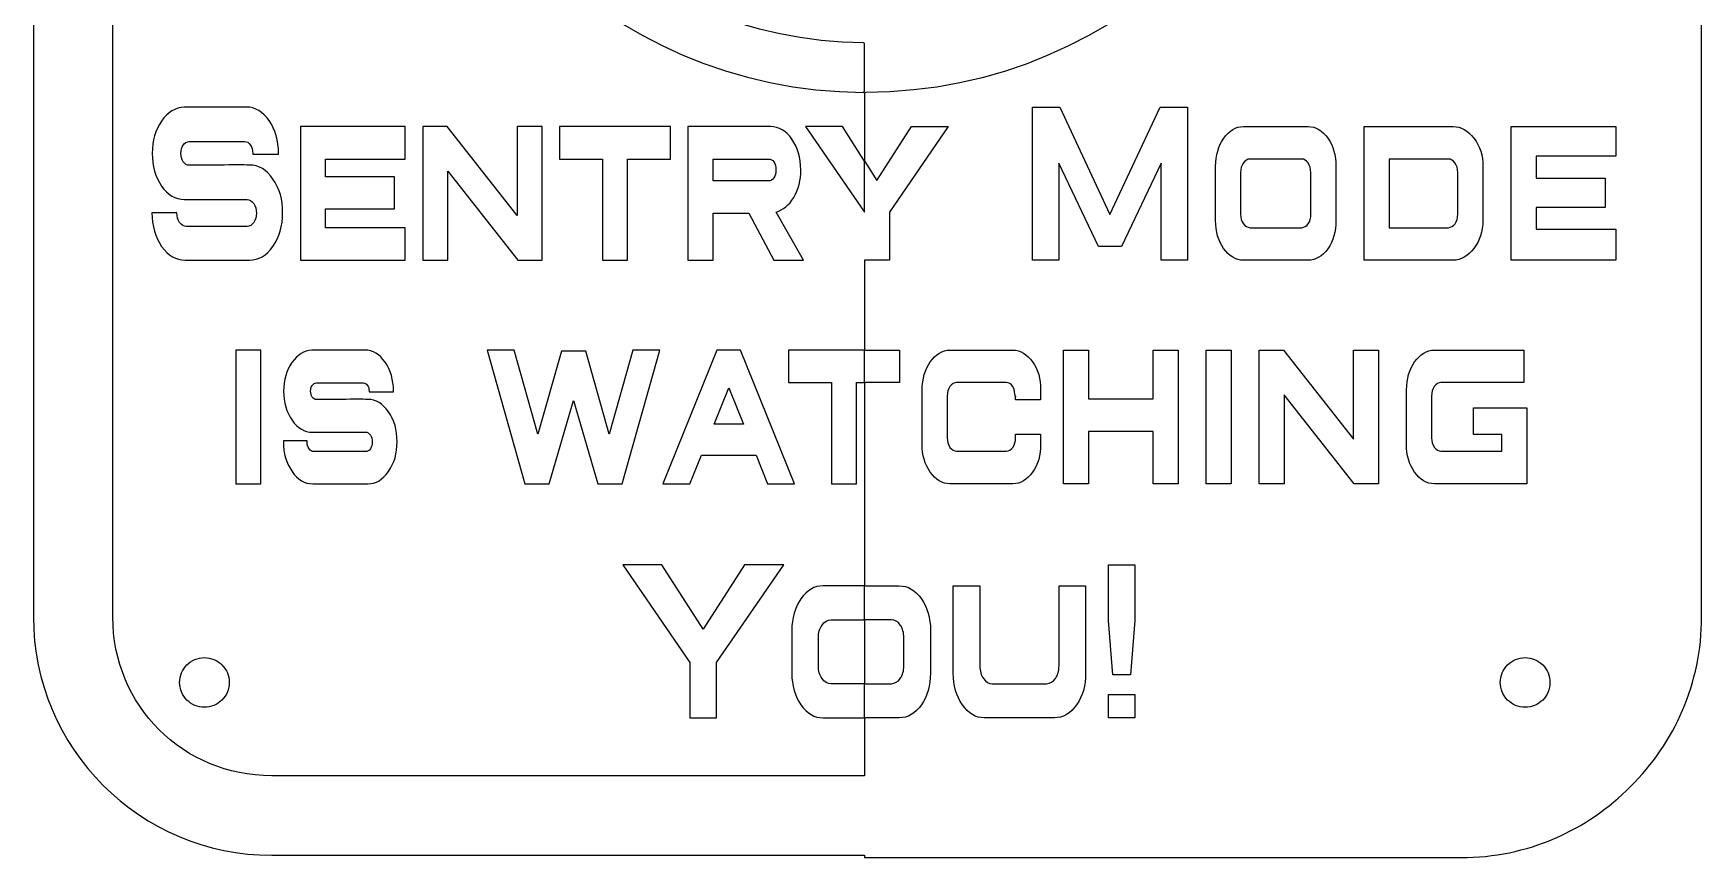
# Model space of a CAD drawing. Extents: x -459 to 930, y -131 to 300.
# Drawn here: x 761.6 to 929.6, y 16.6 to 99.6 of the extents above; entities that cross this region are included whole.
import ezdxf

# ---------------------------------------------------------------- set-up
doc = ezdxf.new("R2010")
doc.units = 0
doc.layers.add('Ebene_1', color=7, linetype='CONTINUOUS')

msp = doc.modelspace()

# ---------------------------------------------------------------- linework, layer by layer
at = {"layer": 'Ebene_1', "color": 7}
for points in [[(761.640845, 240.825835), (761.640845, 40.826158)], [(769.640866, 40.827193), (769.640866, 240.825835)], [(929.640914, 40.826158), (929.640914, 240.825835)], [(845.335987, 93.721636), (845.335987, 98.545115)], [(845.335987, 93.520617), (845.335987, 86.900866)], [(783.096584, 92.145808), (776.842813, 92.145783)], [(827.560937, 90.188507), (827.560937, 76.734993), (830.08681, 76.734993), (830.08681, 81.481968), (833.700235, 81.481968), (836.211831, 76.734993), (839.181307, 76.734993), (836.440811, 81.583214)], [(835.8755, 90.188507), (827.560937, 90.188507)], [(839.401992, 90.188004), (845.325139, 81.584911), (845.335987, 81.584911), (845.335987, 86.6399)], [(845.285346, 86.793895), (843.108725, 90.188004), (839.401992, 90.188004), (839.401992, 90.188004)], [(845.366467, 86.668321), (846.586037, 84.766112), (850.070573, 90.188004), (853.777333, 90.188004), (847.845401, 81.582328), (847.845401, 76.734045), (845.335987, 76.734045), (845.335987, 67.77025)], [(883.488692, 90.188004), (890.007152, 90.188004)], [(895.642988, 90.188004), (904.616094, 90.188004)], [(904.616094, 76.734045), (895.642988, 76.734045), (895.642988, 90.188004), (895.642988, 90.188004)], [(777.322226, 88.669943), (782.896261, 88.669943)], [(783.726258, 87.421376), (783.726258, 87.421376), (786.330818, 87.421376), (786.330818, 87.488832)], [(830.08681, 86.915122), (835.653699, 86.915122)], [(835.653699, 84.721614), (830.08681, 84.721614), (830.08681, 86.915122)], [(880.690935, 80.7276), (880.690935, 86.183081)], [(889.341566, 86.914302), (884.160998, 86.914302), (884.160998, 86.914302)], [(892.812158, 86.183081), (892.812158, 80.7276)], [(898.176162, 86.914302), (898.176162, 80.007745), (904.136537, 80.007745)], [(904.136537, 86.914302), (898.176162, 86.914302), (898.176162, 86.914302)], [(907.607129, 86.183081), (907.607129, 80.7276)], [(883.216885, 85.564514), (883.216885, 81.357536)], [(890.286208, 81.357536), (890.286208, 85.564514)], [(905.081178, 81.357536), (905.081178, 85.564514)], [(776.842813, 82.843065), (783.161011, 82.843065)], [(776.091495, 81.493215), (776.091495, 81.515784), (773.587117, 81.515784)], [(783.161011, 80.120872), (777.036006, 80.120872)], [(884.160998, 80.007745), (889.341566, 80.007745)], [(776.921524, 76.735056), (783.411445, 76.735056)], [(890.007152, 76.734045), (883.488692, 76.734045)], [(795.03105, 67.6793), (789.728535, 67.6793), (789.721815, 67.6793), (789.692869, 67.6793), (789.685646, 67.6793), (789.685646, 67.6793)], [(837.692519, 67.6793), (837.692519, 64.406116), (842.014223, 64.406116), (842.014223, 54.225857), (844.532924, 54.225857), (844.532924, 64.406116), (845.242457, 64.406116)], [(845.238329, 67.6793), (837.692519, 67.6793), (837.692519, 67.6793)], [(845.335987, 64.502749), (845.335987, 67.578531)], [(845.434174, 67.6793), (848.854628, 67.6793), (848.854628, 64.406116), (845.433645, 64.406116)], [(853.947354, 67.6793), (860.273065, 67.6793)], [(902.724217, 67.6793), (911.746932, 67.6793), (911.746932, 64.406116), (903.389803, 64.406116)], [(790.136787, 64.372524), (794.866214, 64.383893)], [(845.335987, 64.307413), (845.335987, 44.035266)], [(859.60748, 64.406116), (854.61294, 64.406116)], [(795.446022, 63.551387), (795.446022, 63.472322), (797.907361, 63.472322), (797.907361, 63.551387)], [(851.142348, 58.219411), (851.142348, 63.674892)], [(853.668298, 63.056325), (853.668298, 58.849347)], [(863.077543, 63.674892), (863.077543, 62.662551), (860.552121, 62.662551), (860.552121, 63.056325)], [(899.919211, 58.219411), (899.919211, 63.674892)], [(902.445161, 63.056325), (902.445161, 58.849347)], [(903.389803, 57.499559), (909.51451, 57.499559), (909.51451, 59.175428), (906.673838, 59.175428), (906.673838, 61.873453), (912.040434, 61.873453), (912.040434, 54.225857), (902.724217, 54.225857)], [(789.728535, 59.411587), (795.095132, 59.411587)], [(860.552121, 58.849347), (860.552121, 59.231755), (863.077543, 59.231755), (863.077543, 58.219411)], [(789.206592, 58.444204), (789.206592, 58.534123), (786.823807, 58.534123), (786.823807, 58.466942)], [(795.095132, 57.465452), (789.886147, 57.465452)], [(854.61294, 57.499559), (859.60748, 57.499559)], [(789.778647, 54.225857), (795.310106, 54.225857)], [(860.273065, 54.225857), (853.947354, 54.225857)], [(845.237297, 43.953615), (841.169329, 43.953615), (841.169329, 43.953615)], [(845.335987, 40.633923), (845.335987, 43.836828)], [(845.438831, 43.953615), (848.832403, 43.953615)], [(854.27602, 43.953615), (856.952333, 43.953615), (856.952333, 35.890025)], [(854.27602, 35.158807), (854.27602, 43.953615), (854.27602, 43.953615)], [(864.930129, 35.890025), (864.930129, 43.953615), (867.606469, 43.953615), (867.606469, 35.158807)], [(841.956358, 40.522303), (845.229545, 40.522303)], [(845.335987, 40.43807), (845.335987, 34.195036)], [(848.045373, 40.522303), (845.42023, 40.522303), (845.42023, 40.522303)], [(838.020681, 39.454151), (838.020681, 35.158807)], [(840.696995, 35.890025), (840.696995, 38.722927)], [(849.304737, 35.890025), (849.304737, 38.722927)], [(851.98105, 39.454151), (851.98105, 35.158807)], [(845.242457, 34.090129), (841.956358, 34.090129)], [(845.335987, 30.7477), (845.335987, 34.004351)], [(845.438301, 34.090129), (848.045373, 34.090129)], [(858.211697, 34.090129), (863.670792, 34.090129)], [(845.335987, 30.551856), (845.335987, 24.827146), (785.640934, 24.827146)], [(841.169329, 30.659329), (845.252776, 30.659329)], [(848.832403, 30.659329), (845.443487, 30.659329)], [(864.458324, 30.659329), (857.424138, 30.659329)], [(785.640934, 16.826066), (845.335987, 16.826066), (845.335987, 16.588365), (905.403626, 16.588365)]]:
    msp.add_lwpolyline(points, dxfattribs=at)
for points in [[(862.246592, 92.14499), (865.022654, 92.14499), (870.060056, 81.346167), (875.097484, 92.14499), (877.880769, 92.14499), (877.880769, 76.734045), (875.204958, 76.734045), (875.204958, 86.498305), (871.211919, 78.117938), (868.915415, 78.117938), (864.922377, 86.498305), (864.922377, 76.734045), (862.246592, 76.734045), (862.246592, 92.14499)], [(788.540266, 90.188507), (788.540266, 76.734993), (799.087248, 76.734993), (799.087248, 80.008391), (791.073269, 80.008391), (791.073269, 81.909421), (798.021149, 81.909421), (798.021149, 85.12656), (791.073269, 85.12656), (791.073269, 86.915122), (799.087248, 86.915122), (799.087248, 90.188507)], [(800.860224, 90.188507), (800.860224, 76.734993), (803.386096, 76.734993), (803.386096, 85.700258), (810.419778, 76.734993), (812.874109, 76.734993), (812.874109, 90.188507), (810.348237, 90.188507), (810.348237, 81.223255), (803.307377, 90.188507)], [(814.639907, 90.188507), (814.639907, 86.915122), (818.961725, 86.915122), (818.961725, 76.734993), (821.48042, 76.734993), (821.48042, 86.915122), (825.802238, 86.915122), (825.802238, 90.188507)], [(883.488692, 90.188004)], [(910.452432, 90.188004), (920.999596, 90.188004), (920.999596, 87.198004), (912.985605, 87.198004), (912.985605, 85.007957), (919.933511, 85.007957), (919.933511, 82.026744), (912.985605, 82.026744), (912.985605, 79.866154), (920.999596, 79.866154), (920.999596, 76.734045), (910.452432, 76.734045), (910.452432, 90.188004)], [(845.335987, 76.734045), (845.335987, 76.735596), (845.326674, 76.735596), (845.326674, 76.734045), (845.335987, 76.734045)], [(782.01736, 67.6793), (782.01736, 54.225857), (784.536087, 54.225857), (784.536087, 67.6793), (782.01736, 67.6793)], [(807.327983, 67.6793), (811.134464, 54.225857), (813.57461, 54.225857), (816.035976, 62.606224), (818.497316, 54.225857), (820.937488, 54.225857), (824.743969, 67.6793), (822.010797, 67.6793), (819.627986, 59.220386), (817.259674, 67.578015), (814.819501, 67.578015), (812.44394, 59.220386), (810.061129, 67.6793), (807.327983, 67.6793)], [(830.473839, 67.6793), (825.028714, 54.225857), (827.76186, 54.225857), (828.928196, 57.094416), (834.416236, 57.094416), (835.568629, 54.225857), (838.301801, 54.225857), (832.863873, 67.6793), (830.473839, 67.6793)], [(853.947354, 67.6793)], [(865.394182, 67.6793), (867.912909, 67.6793), (867.912909, 62.775205), (874.395703, 62.775205), (874.395703, 67.6793), (876.914431, 67.6793), (876.914431, 54.225857), (874.395703, 54.225857), (874.395703, 59.501505), (867.912909, 59.501505), (867.912909, 54.225857), (865.394182, 54.225857), (865.394182, 67.6793)], [(879.745763, 67.6793), (882.264491, 67.6793), (882.264491, 54.225857), (879.745763, 54.225857), (879.745763, 67.6793)], [(885.081377, 67.6793), (887.528244, 67.6793), (894.56915, 58.713955), (894.56915, 67.6793), (897.095101, 67.6793), (897.095101, 54.225857), (894.640985, 54.225857), (887.607302, 63.191202), (887.607302, 54.225857), (885.081377, 54.225857), (885.081377, 67.6793)], [(902.724217, 67.6793)], [(831.675841, 63.888834), (833.156899, 60.221357), (830.18756, 60.221357), (831.675841, 63.888834)], [(820.992313, 46.070907), (827.761284, 36.239504), (827.761284, 30.660118), (830.437417, 30.660118), (830.437417, 36.239504), (837.206389, 46.070907), (833.256632, 46.070907), (829.099351, 39.580382), (824.942069, 46.070907)], [(869.901412, 46.070282), (872.577725, 46.070282), (872.577725, 40.44582), (872.133833, 34.989818), (870.359273, 34.989818), (869.901412, 40.44582), (869.901412, 46.070282)], [(869.901412, 32.99822), (872.577725, 32.99822), (872.577725, 30.659329), (869.901412, 30.659329), (869.901412, 32.99822)]]:
    msp.add_lwpolyline(points, close=True, dxfattribs=at)
for points in [[(798.457721, 140.633502), (798.457721, 114.779154), (819.407456, 93.754863), (845.233144, 93.631204)], [(845.240393, 98.630898), (822.114249, 98.749963), (803.457923, 117.478955), (803.457923, 140.633502)], [(892.467486, 140.63402), (892.467486, 114.70328), (871.392312, 93.628619), (845.461558, 93.628619)], [(845.335987, 98.545115), (845.307412, 98.576296), (845.275318, 98.604773), (845.240393, 98.630898)], [(845.233144, 93.631204), (845.270423, 93.657962), (845.304502, 93.68837), (845.335987, 93.721636)], [(845.423829, 93.629135), (845.39155, 93.596801), (845.362392, 93.560405), (845.335987, 93.520617)], [(845.461558, 93.628619), (845.448858, 93.628619), (845.436423, 93.628873), (845.423829, 93.629135)], [(774.55309, 90.739686), (773.923424, 89.862288), (773.608587, 88.778662), (773.608587, 87.488807)], [(776.842813, 92.145783), (775.941235, 92.100771), (775.177994, 91.632118), (774.55309, 90.739686)], [(785.386307, 90.784711), (784.761403, 91.692113), (783.998162, 92.145808), (783.096584, 92.145808)], [(786.330818, 87.488832), (786.330818, 88.778687), (786.015981, 89.877309), (785.386307, 90.784711)], [(838.029311, 88.917397), (837.442466, 89.764804), (836.724583, 90.188507), (835.8755, 90.188507)], [(881.51363, 89.018049), (882.071768, 89.797966), (882.730211, 90.188004), (883.488692, 90.188004)], [(890.007152, 90.188004), (890.789498, 90.188004), (891.452412, 89.797966), (891.996183, 89.018049)], [(904.616094, 90.188004), (905.407912, 90.188004), (906.104322, 89.794095), (906.705376, 89.006679)], [(773.608587, 87.488807), (773.608587, 86.213948), (773.923424, 85.119075), (774.55309, 84.204175)], [(776.499351, 87.488832), (776.499351, 87.8188), (776.578071, 88.096258), (776.735485, 88.321231)], [(776.742639, 86.645174), (776.585225, 86.877645), (776.504129, 87.158864), (776.499351, 87.488832)], [(776.735485, 88.321231), (776.897669, 88.576207), (777.093255, 88.692449), (777.322226, 88.669943)], [(782.896261, 88.669943), (783.139541, 88.692386), (783.337511, 88.579919), (783.490156, 88.33249)], [(783.490156, 88.33249), (783.65234, 88.107517), (783.733436, 87.826298), (783.733436, 87.488832)], [(783.733436, 87.488832), (783.742927, 87.488832), (783.773474, 87.421376), (783.726258, 87.421376)], [(838.923695, 85.835231), (838.923695, 87.057593), (838.625567, 88.084986), (838.029311, 88.917397)], [(880.690935, 86.183081), (880.705222, 87.292965), (880.97941, 88.238134), (881.51363, 89.018049)], [(891.996183, 89.018049), (892.554322, 88.238134), (892.826525, 87.292965), (892.812158, 86.183081)], [(906.705376, 89.006679), (907.32077, 88.219266), (907.621469, 87.277955), (907.607129, 86.183081)], [(777.322226, 86.296462), (777.093255, 86.296462), (776.900054, 86.412691), (776.742639, 86.645174)], [(780.370413, 86.307746), (778.996584, 86.300223), (777.980524, 86.296462), (777.322226, 86.296462)], [(783.411445, 86.307746), (782.757924, 86.330189), (781.74425, 86.330189), (780.370413, 86.307746)], [(785.772725, 84.90165), (785.128735, 85.846541), (784.341647, 86.315244), (783.411445, 86.307746)], [(835.653699, 86.915122), (835.896955, 86.922644), (836.082946, 86.825223), (836.211831, 86.622656)], [(836.211831, 86.622656), (836.350128, 86.420176), (836.419277, 86.153953), (836.419277, 85.823985)], [(836.419277, 85.823985), (836.419277, 85.494017), (836.349889, 85.227806), (836.211831, 85.025326)], [(838.215302, 83.056791), (838.687537, 83.866696), (838.923695, 84.792843), (838.923695, 85.835231)], [(845.335987, 86.6399), (845.322229, 86.69597), (845.305825, 86.746445), (845.285346, 86.793895)], [(845.335987, 86.900866), (845.342866, 86.824102), (845.349481, 86.746878), (845.366467, 86.668321)], [(883.488692, 86.520527), (883.307505, 86.265562), (883.216885, 85.946966), (883.216885, 85.564514)], [(884.160998, 86.914302), (883.903399, 86.921789), (883.679483, 86.7905), (883.488692, 86.520527)], [(890.007152, 86.520527), (889.825965, 86.790487), (889.60398, 86.921824), (889.341566, 86.914302)], [(890.286208, 85.564514), (890.286208, 85.946966), (890.193233, 86.265562), (890.007152, 86.520527)], [(904.802122, 86.520527), (904.620909, 86.790487), (904.398924, 86.921824), (904.136537, 86.914302)], [(905.081178, 85.564514), (905.081178, 85.946966), (904.988204, 86.265562), (904.802122, 86.520527)], [(774.55309, 84.204175), (775.182763, 83.30427), (775.946004, 82.850576), (776.842813, 82.843065)], [(786.745852, 81.515784), (786.760128, 82.843141), (786.435777, 83.971754), (785.772725, 84.90165)], [(836.211831, 85.025326), (836.082946, 84.822847), (835.896955, 84.721614), (835.653699, 84.721614)], [(783.161011, 82.843065), (783.418599, 82.843065), (783.640417, 82.708079), (783.826455, 82.438119)], [(783.826455, 82.438119), (784.012502, 82.175644), (784.105522, 81.853174), (784.105522, 81.470722)], [(836.440811, 81.583214), (837.151516, 81.785694), (837.742987, 82.276878), (838.215302, 83.056791)], [(773.587117, 81.515784), (773.587117, 80.188427), (773.911493, 79.059801), (774.560252, 78.129906)], [(776.370562, 80.52583), (776.184515, 80.79579), (776.091495, 81.11826), (776.091495, 81.493215)], [(784.105522, 81.470722), (784.105522, 81.103265), (784.014887, 80.784544), (783.833618, 80.514584)], [(785.765563, 78.129906), (786.423861, 79.059801), (786.750621, 80.188427), (786.745852, 81.515784)], [(881.50638, 77.903998), (880.962609, 78.683916), (880.690935, 79.625211), (880.690935, 80.7276)], [(883.216885, 81.357536), (883.216885, 80.990077), (883.309436, 80.671495), (883.495412, 80.401519)], [(890.014401, 80.401519), (890.201038, 80.671495), (890.294198, 80.990077), (890.286208, 81.357536)], [(892.812158, 80.7276), (892.821683, 79.625211), (892.547099, 78.680561), (891.98896, 77.893148)], [(904.809372, 80.401519), (904.995983, 80.671495), (905.089142, 80.990077), (905.081178, 81.357536)], [(907.607129, 80.7276), (907.607129, 79.632722), (907.303969, 78.691411), (906.698126, 77.903998)], [(777.036006, 80.120872), (776.778418, 80.120872), (776.5566, 80.255858), (776.370562, 80.52583)], [(783.833618, 80.514584), (783.652348, 80.274615), (783.428146, 80.143378), (783.161011, 80.120872)], [(883.495412, 80.401519), (883.681493, 80.16154), (883.903399, 80.03019), (884.160998, 80.007745)], [(889.341566, 80.007745), (889.613531, 80.030235), (889.837898, 80.16155), (890.014401, 80.401519)], [(904.136537, 80.007745), (904.398924, 80.030235), (904.62337, 80.16155), (904.809372, 80.401519)], [(774.560252, 78.129906), (775.218542, 77.20001), (776.00563, 76.735056), (776.921524, 76.735056)], [(783.411445, 76.735056), (784.341647, 76.735056), (785.126351, 77.20001), (785.765563, 78.129906)], [(883.488692, 76.734045), (882.725422, 76.734045), (882.064519, 77.124083), (881.50638, 77.903998)], [(891.98896, 77.893148), (891.45474, 77.120728), (890.794287, 76.734045), (890.007152, 76.734045)], [(906.698126, 77.903998), (906.097099, 77.124083), (905.403203, 76.734045), (904.616094, 76.734045)], [(789.685646, 67.6793), (788.903326, 67.634286), (788.233031, 67.214366), (787.674919, 66.419428)], [(797.06297, 66.464905), (796.504832, 67.27481), (795.827684, 67.6793), (795.03105, 67.6793)], [(845.335987, 67.578531), (845.307306, 67.615204), (845.274683, 67.648732), (845.238329, 67.6793)], [(845.335987, 67.77025), (845.365647, 67.737334), (845.39827, 67.706695), (845.434174, 67.6793)], [(851.965546, 66.509344), (852.523684, 67.289275), (853.184164, 67.6793), (853.947354, 67.6793)], [(860.273065, 67.6793), (861.055385, 67.6793), (861.718299, 67.289275), (862.262097, 66.509344)], [(900.741906, 66.509344), (901.300044, 67.289262), (901.960947, 67.6793), (902.724217, 67.6793)], [(787.674919, 66.419428), (787.121543, 65.632015), (786.844974, 64.676255), (786.844974, 63.551387)], [(797.907361, 63.551387), (797.907361, 64.698761), (797.625765, 65.66999), (797.06297, 66.464905)], [(851.142348, 63.674892), (851.156635, 64.784779), (851.431352, 65.729498), (851.965546, 66.509344)], [(862.262097, 66.509344), (862.820209, 65.729498), (863.091883, 64.784779), (863.077543, 63.674892)], [(899.919211, 63.674892), (899.933498, 64.784779), (900.207633, 65.729485), (900.741906, 66.509344)], [(789.556953, 63.540018), (789.556953, 63.78), (789.612118, 63.975011), (789.721815, 64.124996)], [(789.721815, 64.124996), (789.841062, 64.289974), (789.97936, 64.372524), (790.136787, 64.372524)], [(794.866214, 64.383893), (795.027822, 64.383893), (795.166675, 64.301274), (795.28116, 64.136365)], [(795.28116, 64.136365), (795.395645, 63.993879), (795.450785, 63.798855), (795.446022, 63.551387)], [(845.242457, 64.406116), (845.276324, 64.43523), (845.307703, 64.467311), (845.335987, 64.502749)], [(845.433645, 64.406116), (845.398164, 64.376869), (845.365515, 64.344179), (845.335987, 64.307413)], [(853.940105, 64.012339), (853.758918, 63.757431), (853.668298, 63.438794), (853.668298, 63.056325)], [(854.61294, 64.406116), (854.355342, 64.413603), (854.130975, 64.282314), (853.940105, 64.012339)], [(860.273065, 64.012339), (860.091852, 64.282301), (859.869867, 64.413638), (859.60748, 64.406116)], [(860.552121, 63.056325), (860.552121, 62.673873), (860.45912, 63.757431), (860.273065, 64.012339)], [(902.716994, 64.012339), (902.535702, 63.757431), (902.445161, 63.43878), (902.445161, 63.056325)], [(903.389803, 64.406116), (903.132284, 64.413603), (902.907282, 64.282314), (902.716994, 64.012339)], [(786.844974, 63.551387), (786.849736, 62.411509), (787.131279, 61.436422), (787.689391, 60.6265)], [(789.728535, 62.943671), (789.61405, 63.116161), (789.556953, 63.315043), (789.556953, 63.540018)], [(790.136787, 62.707509), (789.97936, 62.707509), (789.84302, 62.786191), (789.728535, 62.943671)], [(792.726793, 62.718878), (791.558102, 62.711364), (790.694344, 62.707509), (790.136787, 62.707509)], [(795.310106, 62.718878), (794.756756, 62.741315), (793.895511, 62.741315), (792.726793, 62.718878)], [(797.399388, 61.470376), (796.826962, 62.302789), (796.130579, 62.718878), (795.310106, 62.718878)], [(787.689391, 60.6265), (788.261262, 59.816592), (788.941453, 59.411587), (789.728535, 59.411587)], [(798.264972, 58.466942), (798.27926, 59.644319), (797.99089, 60.645474), (797.399388, 61.470376)], [(795.095132, 59.411587), (795.285923, 59.434023), (795.44589, 59.340472), (795.574689, 59.130467)], [(795.574689, 59.130467), (795.708251, 58.935485), (795.77519, 58.702797), (795.77519, 58.432835)], [(853.668298, 58.849347), (853.668298, 58.481902), (853.761352, 58.16279), (853.947354, 57.892818)], [(860.279786, 57.892818), (860.466396, 58.16279), (860.560085, 58.481902), (860.552121, 58.849347)], [(902.445161, 58.849347), (902.445161, 58.481888), (902.538136, 58.16279), (902.724217, 57.892818)], [(786.823807, 58.466942), (786.823807, 57.297061), (787.112176, 56.295909), (787.689391, 55.463509)], [(789.40659, 57.746572), (789.277791, 57.949052), (789.21138, 58.181729), (789.206592, 58.444204)], [(789.886147, 57.465452), (789.700092, 57.465452), (789.540152, 57.559138), (789.40659, 57.746572)], [(795.581912, 57.746572), (795.44835, 57.559088), (795.285923, 57.465452), (795.095132, 57.465452)], [(795.77519, 58.432835), (795.779953, 58.162862), (795.715553, 57.934058), (795.581912, 57.746572)], [(797.399388, 55.463509), (797.99089, 56.295909), (798.279233, 57.297061), (798.264972, 58.466942)], [(851.958323, 55.395812), (851.414551, 56.175727), (851.142348, 57.117025), (851.142348, 58.219411)], [(853.947354, 57.892818), (854.133409, 57.652835), (854.355342, 57.522004), (854.61294, 57.499559)], [(859.60748, 57.499559), (859.879445, 57.522075), (860.103282, 57.652848), (860.279786, 57.892818)], [(863.077543, 58.219411), (863.087068, 57.117025), (862.812986, 56.171856), (862.254847, 55.384443)], [(900.735186, 55.395812), (900.191334, 56.175727), (899.919211, 57.117025), (899.919211, 58.219411)], [(902.724217, 57.892818), (902.910299, 57.652822), (903.132284, 57.522004), (903.389803, 57.499559)], [(787.689391, 55.463509), (788.266024, 54.638593), (788.962937, 54.225857), (789.778647, 54.225857)], [(795.310106, 54.225857), (796.130579, 54.225857), (796.826962, 54.638593), (797.399388, 55.463509)], [(853.947354, 54.225857), (853.174586, 54.225857), (852.511672, 54.615895), (851.958323, 55.395812)], [(862.254847, 55.384443), (861.720654, 54.612024), (861.060174, 54.225857), (860.273065, 54.225857)], [(902.724217, 54.225857), (901.951449, 54.225857), (901.288535, 54.615895), (900.735186, 55.395812)], [(841.169329, 43.953615), (840.296363, 43.953615), (839.552301, 43.51482), (838.936907, 42.637419)], [(845.335987, 43.836828), (845.307994, 43.879791), (845.288785, 43.953615), (845.237297, 43.953615)], [(845.335987, 44.035266), (845.367261, 44.005339), (845.401577, 43.978256), (845.438831, 43.953615)], [(848.832403, 43.953615), (849.710158, 43.953615), (850.454748, 43.51482), (851.065354, 42.637419)], [(838.936907, 42.637419), (838.326328, 41.760008), (838.020681, 40.699013), (838.020681, 39.454151)], [(851.065354, 42.637419), (851.681224, 41.760008), (851.986368, 40.699013), (851.98105, 39.454151)], [(761.640845, 40.826158), (761.640845, 27.599317), (772.414123, 16.826066), (785.640934, 16.826066)], [(785.640934, 24.827146), (776.707728, 24.827146), (769.640866, 31.893981), (769.640866, 40.827193)], [(841.061829, 39.993652), (841.305086, 40.353615), (841.603351, 40.529743), (841.956358, 40.522303)], [(845.229545, 40.522303), (845.268518, 40.555087), (845.304343, 40.591886), (845.335987, 40.633923)], [(845.42023, 40.522303), (845.389883, 40.496691), (845.361916, 40.468651), (845.335987, 40.43807)], [(848.939903, 40.005021), (848.701381, 40.372467), (848.403116, 40.544731), (848.045373, 40.522303)], [(922.491476, 23.759499), (926.901683, 28.114461), (929.640914, 34.157968), (929.640914, 40.826158)], [(840.696995, 38.722927), (840.696995, 39.240373), (840.818518, 39.663695), (841.061829, 39.993652)], [(849.304737, 38.722927), (849.304737, 39.240373), (849.183214, 39.667558), (848.939903, 40.005021)], [(776.367996, 34.22372), (776.367996, 34.886761), (776.631388, 35.522646), (777.100229, 35.991487)], [(777.100229, 35.991487), (777.56907, 36.460328), (778.204955, 36.72372), (778.867996, 36.72372)], [(778.867996, 36.72372), (779.531037, 36.72372), (780.166922, 36.460328), (780.635763, 35.991487)], [(780.635763, 35.991487), (781.104604, 35.522646), (781.367996, 34.886761), (781.367996, 34.22372)], [(841.061829, 34.607415), (840.818518, 34.967381), (840.696995, 35.39508), (840.696995, 35.890025)], [(848.939903, 34.618793), (849.183214, 34.978758), (849.304737, 35.402594), (849.304737, 35.890025)], [(856.952333, 35.890025), (856.952333, 35.39508), (857.073909, 34.967381), (857.317167, 34.607415)], [(864.565295, 34.618793), (864.808606, 34.978758), (864.930129, 35.402594), (864.930129, 35.890025)], [(909.368, 34.22372), (909.368, 34.886761), (909.631392, 35.522646), (910.100233, 35.991487)], [(910.100233, 35.991487), (910.569074, 36.460328), (911.204959, 36.72372), (911.868, 36.72372)], [(911.868, 36.72372), (912.531041, 36.72372), (913.166926, 36.460328), (913.635767, 35.991487)], [(913.635767, 35.991487), (914.104608, 35.522646), (914.368, 34.886761), (914.368, 34.22372)], [(777.100229, 32.455953), (776.631388, 32.924794), (776.367996, 33.560679), (776.367996, 34.22372)], [(781.367996, 34.22372), (781.367996, 33.560679), (781.104604, 32.924794), (780.635763, 32.455953)], [(838.020681, 35.158807), (838.020681, 33.913943), (838.326328, 32.852937), (838.936907, 31.975526)], [(841.956358, 34.090129), (841.603351, 34.097801), (841.305086, 34.269992), (841.061829, 34.607415)], [(845.335987, 34.004351), (845.307994, 34.035466), (845.276667, 34.063988), (845.242457, 34.090129)], [(845.335987, 34.195036), (845.366282, 34.156777), (845.400519, 34.121773), (845.438301, 34.090129)], [(848.045373, 34.090129), (848.403116, 34.112618), (848.701381, 34.288831), (848.939903, 34.618793)], [(851.98105, 35.158807), (851.985813, 33.913943), (851.680695, 32.852937), (851.065354, 31.975526)], [(855.191716, 31.975526), (854.581111, 32.852937), (854.27602, 33.913943), (854.27602, 35.158807)], [(857.317167, 34.607415), (857.560478, 34.269992), (857.85869, 34.097669), (858.211697, 34.090129)], [(863.670792, 34.090129), (864.028561, 34.112618), (864.326826, 34.288831), (864.565295, 34.618793)], [(867.606469, 35.158807), (867.611231, 33.913943), (867.306114, 32.852937), (866.690746, 31.975526)], [(910.100233, 32.455953), (909.631392, 32.924794), (909.368, 33.560679), (909.368, 34.22372)], [(914.368, 34.22372), (914.368, 33.560679), (914.104608, 32.924794), (913.635767, 32.455953)], [(778.867996, 31.72372), (778.204955, 31.72372), (777.56907, 31.987112), (777.100229, 32.455953)], [(780.635763, 32.455953), (780.166922, 31.987112), (779.531037, 31.72372), (778.867996, 31.72372)], [(838.936907, 31.975526), (839.552301, 31.098114), (840.296363, 30.659329), (841.169329, 30.659329)], [(851.065354, 31.975526), (850.454748, 31.098114), (849.710158, 30.659329), (848.832403, 30.659329)], [(857.424138, 30.659329), (856.551172, 30.659329), (855.807058, 31.098114), (855.191716, 31.975526)], [(866.690746, 31.975526), (866.08014, 31.098114), (865.336026, 30.659329), (864.458324, 30.659329)], [(911.868, 31.72372), (911.204959, 31.72372), (910.569074, 31.987112), (910.100233, 32.455953)], [(913.635767, 32.455953), (913.166926, 31.987112), (912.531041, 31.72372), (911.868, 31.72372)], [(845.252776, 30.659329), (845.282832, 30.685788), (845.310455, 30.715553), (845.335987, 30.7477)], [(845.443487, 30.659329), (845.404144, 30.627527), (845.368187, 30.591728), (845.335987, 30.551856)], [(905.403626, 16.588365), (912.082688, 16.588365), (918.134926, 19.336618), (922.491476, 23.759499)]]:
    msp.add_open_spline(points, degree=3, dxfattribs=at)

doc.saveas('drawing.dxf')
